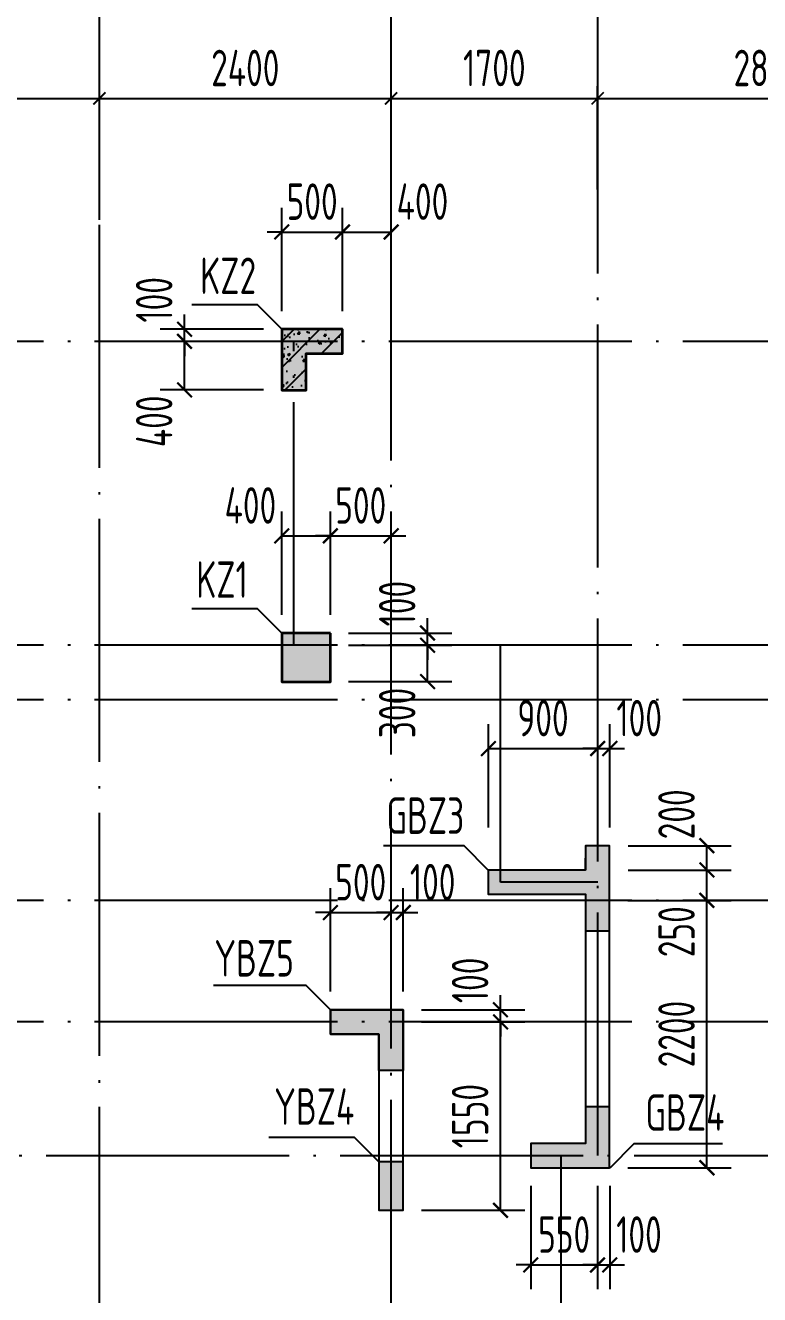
# Model space of a CAD drawing. Extents: x 826826 to 1642106, y -156213 to 399140.
# Drawn here: x 1177667 to 1183710, y 264753 to 275197 of the extents above; entities that cross this region are included whole.
import ezdxf
from ezdxf.enums import TextEntityAlignment as Align

# ---------------------------------------------------------------- set-up
doc = ezdxf.new("R2010")
doc.units = 0
doc.header["$LTSCALE"] = 1000
doc.linetypes.add('DOTE', pattern=[2.42, 2, -0.2, 0.02, -0.2])
doc.layers.get('0').update_dxf_attribs({"linetype": 'CONTINUOUS'})
doc.layers.get('DEFPOINTS').update_dxf_attribs({"linetype": 'CONTINUOUS'})
for name, color, linetype in [('A-AXIS', 1, 'CONTINUOUS'), ('A-DOTE', 10, 'DOTE'), ('S-Q墙实线', 6, 'CONTINUOUS'), ('S-Q墙标注', 3, 'CONTINUOUS'), ('S-X详图填充', 252, 'CONTINUOUS'), ('S-X详图实线', 4, 'CONTINUOUS'), ('S-Y一般标注', 3, 'CONTINUOUS'), ('S-Z柱填充', 252, 'CONTINUOUS'), ('S-Z柱实线', 6, 'CONTINUOUS'), ('S-Z柱编号', 6, 'CONTINUOUS')]:
    doc.layers.add(name, color=color, linetype=linetype)
doc.styles.add('TSSD_DIMENSION', font='Tssdeng.shx', dxfattribs={"width": 0.7, "bigfont": 'tssdchn.shx'})
doc.styles.add('TSSD_REIN', font='tssdeng.shx', dxfattribs={"width": 0.7, "height": 300, "bigfont": 'tssdchn.shx'})
doc.styles.add('结构文字', font='zstxt.shx', dxfattribs={"width": 0.7, "bigfont": 'zshz.shx'})
doc.dimstyles.new('STRUCK', dxfattribs={"dimtxt": 400, "dimasz": 121, "dimexe": 200, "dimexo": 150, "dimgap": 115, "dimtad": 1, "dimdec": 0, "dimdsep": 46, "dimtxsty": '结构文字', "dimblk": 'ARCHTICK', "dimcen": 400, "dimclrd": 3, "dimclre": 3, "dimclrt": 7, "dimadec": 0, "dimazin": 0, "dimtfac": 1, "dimtdec": 0, "dimtix": 1, "dimtmove": 2, "dimatfit": 3, "dimldrblk": '_DIMX', "dimfxl": 0, "dimtolj": 1, "dimtzin": 0, "dimarcsym": 0})
doc.dimstyles.new('TSSD_100_100$0', dxfattribs={"dimtxt": 300, "dimasz": 80, "dimexe": 100, "dimexo": 250, "dimgap": 100, "dimtad": 1, "dimdec": 0, "dimzin": 0, "dimdsep": 46, "dimtxsty": 'TSSD_DIMENSION', "dimblk": 'ARCHTICK', "dimcen": 0, "dimdle": 100, "dimclrd": 3, "dimclre": 3, "dimclrt": 7, "dimadec": 0, "dimazin": 0, "dimtfac": 1, "dimtdec": 0, "dimtix": 1, "dimtmove": 2, "dimatfit": 3, "dimldrblk": 'ARCHTICK', "dimfxl": 0, "dimtolj": 1, "dimtzin": 0, "dimarcsym": 0})

# ---------------------------------------------------------------- blocks, each defined once
blk = doc.blocks.new('_ArchTick')
at = {"color": 0, "linetype": 'ByBlock', "const_width": 0.15}
blk.add_lwpolyline([(-0.5, -0.5), (0.5, 0.5)], dxfattribs=at)
blk = doc.blocks.new('*D50')
at = {"layer": 'DEFPOINTS', "color": 0}
for p in [(747421, 350782), (745521, 349782), (747421, 349782)]:
    blk.add_point(p, dxfattribs=at)
at = {"layer": 'S-Y一般标注', "color": 0, "lineweight": -2}
for p, q in [((745521, 350032), (745521, 350882)), ((747421, 350032), (747421, 350882)), ((745421, 350782), (747521, 350782))]:
    blk.add_line(p, q, dxfattribs=at)
at = {"layer": 'S-Y一般标注', "color": 0, "lineweight": -2, "xscale": 100, "yscale": 100, "zscale": 100, "rotation": 180}
blk.add_blockref('_ArchTick', (745521, 350782), dxfattribs=at)
at = {"layer": 'S-Y一般标注', "color": 0, "lineweight": -2, "xscale": 100, "yscale": 100, "zscale": 100}
blk.add_blockref('_ArchTick', (747421, 350782), dxfattribs=at)
at = {"layer": 'S-Y一般标注', "color": 7, "insert": (746471, 351032), "char_height": 300, "attachment_point": 5, "style": 'TSSD_DIMENSION'}
blk.add_mtext('\\A1;1900', dxfattribs=at)
blk = doc.blocks.new('*D51')
at = {"layer": 'DEFPOINTS', "color": 0}
for p in [(749821, 350782), (747421, 349782), (749821, 349782)]:
    blk.add_point(p, dxfattribs=at)
at = {"layer": 'S-Y一般标注', "color": 0, "lineweight": -2}
for p, q in [((747421, 350032), (747421, 350882)), ((749821, 350032), (749821, 350882)), ((747321, 350782), (749921, 350782))]:
    blk.add_line(p, q, dxfattribs=at)
at = {"layer": 'S-Y一般标注', "color": 0, "lineweight": -2, "xscale": 100, "yscale": 100, "zscale": 100, "rotation": 180}
blk.add_blockref('_ArchTick', (747421, 350782), dxfattribs=at)
at = {"layer": 'S-Y一般标注', "color": 0, "lineweight": -2, "xscale": 100, "yscale": 100, "zscale": 100}
blk.add_blockref('_ArchTick', (749821, 350782), dxfattribs=at)
at = {"layer": 'S-Y一般标注', "color": 7, "insert": (748621, 351032), "char_height": 300, "attachment_point": 5, "style": 'TSSD_DIMENSION'}
blk.add_mtext('\\A1;2400', dxfattribs=at)
blk = doc.blocks.new('*D52')
at = {"layer": 'DEFPOINTS', "color": 0}
for p in [(751521, 350782), (749821, 349782), (751521, 349782)]:
    blk.add_point(p, dxfattribs=at)
at = {"layer": 'S-Y一般标注', "color": 0, "lineweight": -2}
for p, q in [((749821, 350032), (749821, 350882)), ((751521, 350032), (751521, 350882)), ((749721, 350782), (751621, 350782))]:
    blk.add_line(p, q, dxfattribs=at)
at = {"layer": 'S-Y一般标注', "color": 0, "lineweight": -2, "xscale": 100, "yscale": 100, "zscale": 100, "rotation": 180}
blk.add_blockref('_ArchTick', (749821, 350782), dxfattribs=at)
at = {"layer": 'S-Y一般标注', "color": 0, "lineweight": -2, "xscale": 100, "yscale": 100, "zscale": 100}
blk.add_blockref('_ArchTick', (751521, 350782), dxfattribs=at)
at = {"layer": 'S-Y一般标注', "color": 7, "insert": (750671, 351032), "char_height": 300, "attachment_point": 5, "style": 'TSSD_DIMENSION'}
blk.add_mtext('\\A1;1700', dxfattribs=at)
blk = doc.blocks.new('*D53')
at = {"layer": 'DEFPOINTS', "color": 0}
for p in [(754321, 350782), (751521, 349782), (754321, 349782)]:
    blk.add_point(p, dxfattribs=at)
at = {"layer": 'S-Y一般标注', "color": 0, "lineweight": -2}
for p, q in [((751521, 350032), (751521, 350882)), ((754321, 350032), (754321, 350882)), ((751421, 350782), (754421, 350782))]:
    blk.add_line(p, q, dxfattribs=at)
at = {"layer": 'S-Y一般标注', "color": 0, "lineweight": -2, "xscale": 100, "yscale": 100, "zscale": 100, "rotation": 180}
blk.add_blockref('_ArchTick', (751521, 350782), dxfattribs=at)
at = {"layer": 'S-Y一般标注', "color": 0, "lineweight": -2, "xscale": 100, "yscale": 100, "zscale": 100}
blk.add_blockref('_ArchTick', (754321, 350782), dxfattribs=at)
at = {"layer": 'S-Y一般标注', "color": 7, "insert": (752921, 351032), "char_height": 300, "attachment_point": 5, "style": 'TSSD_DIMENSION'}
blk.add_mtext('\\A1;2800', dxfattribs=at)
blk = doc.blocks.new('*D333')
at = {"layer": 'DEFPOINTS', "color": 0}
for p in [(1180777, 266997), (1181577, 266997), (1180777, 265447)]:
    blk.add_point(p, dxfattribs=at)
at = {"layer": 'S-Q墙标注', "color": 3, "lineweight": -2}
for p, q in [((1180927, 266997), (1181777, 266997)), ((1181577, 265447), (1181577, 266997)), ((1180927, 265447), (1181777, 265447))]:
    blk.add_line(p, q, dxfattribs=at)
at = {"layer": 'S-Q墙标注', "color": 3, "lineweight": -2, "xscale": 121, "yscale": 121, "zscale": 121}
for p, rotation in [((1181577, 266997), 90), ((1181577, 265447), 270)]:
    blk.add_blockref('_ArchTick', p, dxfattribs=dict(at, rotation=rotation))
at = {"layer": 'S-Q墙标注', "color": 7, "insert": (1181327, 266222), "char_height": 300, "attachment_point": 5, "rotation": 90, "style": 'TSSD_REIN'}
blk.add_mtext('\\A1;1550', dxfattribs=at)
blk = doc.blocks.new('_DIMX')
blk.add_line((-150, 0), (150, 0))
at = {"const_width": 50}
blk.add_lwpolyline([(-70, -70), (70, 70)], dxfattribs=at)
blk = doc.blocks.new('*D334')
at = {"layer": 'DEFPOINTS', "color": 0}
for p in [(1180777, 267097), (1181577, 267097), (1180777, 266997)]:
    blk.add_point(p, dxfattribs=at)
at = {"layer": 'S-Q墙标注', "color": 3, "lineweight": -2}
for p, q in [((1181577, 267097), (1181577, 267218)), ((1180927, 267097), (1181777, 267097)), ((1181577, 266997), (1181577, 267097)), ((1180927, 266997), (1181777, 266997)), ((1181577, 266997), (1181577, 266876))]:
    blk.add_line(p, q, dxfattribs=at)
at = {"layer": 'S-Q墙标注', "color": 3, "lineweight": -2, "xscale": 121, "yscale": 121, "zscale": 121}
for p, rotation in [((1181577, 267097), 270), ((1181577, 266997), 90)]:
    blk.add_blockref('_ArchTick', p, dxfattribs=dict(at, rotation=rotation))
at = {"layer": 'S-Q墙标注', "color": 7, "insert": (1181327, 267339), "char_height": 300, "attachment_point": 5, "rotation": 90, "style": 'TSSD_REIN'}
blk.add_mtext('\\A1;100', dxfattribs=at)
blk = doc.blocks.new('*D335')
at = {"layer": 'DEFPOINTS', "color": 0}
for p in [(1180677, 267897), (1180177, 267097), (1180677, 267097)]:
    blk.add_point(p, dxfattribs=at)
at = {"layer": 'S-Q墙标注', "color": 3, "lineweight": -2}
for p, q in [((1180177, 267247), (1180177, 268097)), ((1180677, 267247), (1180677, 268097)), ((1180177, 267897), (1180056, 267897)), ((1180177, 267897), (1180677, 267897)), ((1180677, 267897), (1180798, 267897))]:
    blk.add_line(p, q, dxfattribs=at)
at = {"layer": 'S-Q墙标注', "color": 3, "lineweight": -2, "xscale": 121, "yscale": 121, "zscale": 121}
blk.add_blockref('_ArchTick', (1180177, 267897), dxfattribs=at)
at = {"layer": 'S-Q墙标注', "color": 3, "lineweight": -2, "xscale": 121, "yscale": 121, "zscale": 121, "rotation": 180}
blk.add_blockref('_ArchTick', (1180677, 267897), dxfattribs=at)
at = {"layer": 'S-Q墙标注', "color": 7, "insert": (1180427, 268147), "char_height": 300, "attachment_point": 5, "style": 'TSSD_REIN'}
blk.add_mtext('\\A1;500', dxfattribs=at)
blk = doc.blocks.new('*D336')
at = {"layer": 'DEFPOINTS', "color": 0}
for p in [(1180777, 267897), (1180677, 267097), (1180777, 267097)]:
    blk.add_point(p, dxfattribs=at)
at = {"layer": 'S-Q墙标注', "color": 3, "lineweight": -2}
for p, q in [((1180677, 267247), (1180677, 268097)), ((1180777, 267247), (1180777, 268097)), ((1180677, 267897), (1180556, 267897)), ((1180677, 267897), (1180777, 267897)), ((1180777, 267897), (1180898, 267897))]:
    blk.add_line(p, q, dxfattribs=at)
at = {"layer": 'S-Q墙标注', "color": 3, "lineweight": -2, "xscale": 121, "yscale": 121, "zscale": 121}
blk.add_blockref('_ArchTick', (1180677, 267897), dxfattribs=at)
at = {"layer": 'S-Q墙标注', "color": 3, "lineweight": -2, "xscale": 121, "yscale": 121, "zscale": 121, "rotation": 180}
blk.add_blockref('_ArchTick', (1180777, 267897), dxfattribs=at)
at = {"layer": 'S-Q墙标注', "color": 7, "insert": (1181019, 268147), "char_height": 300, "attachment_point": 5, "style": 'TSSD_REIN'}
blk.add_mtext('\\A1;100', dxfattribs=at)
blk = doc.blocks.new('*D337')
at = {"layer": 'DEFPOINTS', "color": 0}
for p in [(1182476, 267997), (1183276, 267997), (1182476, 265797)]:
    blk.add_point(p, dxfattribs=at)
at = {"layer": 'S-Q墙标注', "color": 3, "lineweight": -2}
for p, q in [((1182626, 267997), (1183476, 267997)), ((1183276, 265797), (1183276, 267997)), ((1182626, 265797), (1183476, 265797))]:
    blk.add_line(p, q, dxfattribs=at)
at = {"layer": 'S-Q墙标注', "color": 3, "lineweight": -2, "xscale": 121, "yscale": 121, "zscale": 121}
for p, rotation in [((1183276, 267997), 90), ((1183276, 265797), 270)]:
    blk.add_blockref('_ArchTick', p, dxfattribs=dict(at, rotation=rotation))
at = {"layer": 'S-Q墙标注', "color": 7, "insert": (1183026, 266897), "char_height": 300, "attachment_point": 5, "rotation": 90, "style": 'TSSD_REIN'}
blk.add_mtext('\\A1;2200', dxfattribs=at)
blk = doc.blocks.new('*D338')
at = {"layer": 'DEFPOINTS', "color": 0}
for p in [(1182477, 268447), (1183276, 268447), (1182477, 268247)]:
    blk.add_point(p, dxfattribs=at)
at = {"layer": 'S-Q墙标注', "color": 3, "lineweight": -2}
for p, q in [((1182627, 268447), (1183476, 268447)), ((1183276, 268247), (1183276, 268447)), ((1182627, 268247), (1183476, 268247))]:
    blk.add_line(p, q, dxfattribs=at)
at = {"layer": 'S-Q墙标注', "color": 3, "lineweight": -2, "xscale": 121, "yscale": 121, "zscale": 121}
for p, rotation in [((1183276, 268447), 90), ((1183276, 268247), 270)]:
    blk.add_blockref('_ArchTick', p, dxfattribs=dict(at, rotation=rotation))
at = {"layer": 'S-Q墙标注', "color": 7, "insert": (1183026, 268705), "char_height": 300, "attachment_point": 5, "rotation": 90, "style": 'TSSD_REIN'}
blk.add_mtext('\\A1;200', dxfattribs=at)
blk = doc.blocks.new('*D339')
at = {"layer": 'DEFPOINTS', "color": 0}
for p in [(1182377, 269247), (1181478, 268447), (1182377, 268447)]:
    blk.add_point(p, dxfattribs=at)
at = {"layer": 'S-Q墙标注', "color": 3, "lineweight": -2}
for p, q in [((1181478, 268597), (1181478, 269447)), ((1182377, 268597), (1182377, 269447)), ((1181478, 269247), (1182377, 269247))]:
    blk.add_line(p, q, dxfattribs=at)
at = {"layer": 'S-Q墙标注', "color": 3, "lineweight": -2, "xscale": 121, "yscale": 121, "zscale": 121, "rotation": 180}
blk.add_blockref('_ArchTick', (1181478, 269247), dxfattribs=at)
at = {"layer": 'S-Q墙标注', "color": 3, "lineweight": -2, "xscale": 121, "yscale": 121, "zscale": 121}
blk.add_blockref('_ArchTick', (1182377, 269247), dxfattribs=at)
at = {"layer": 'S-Q墙标注', "color": 7, "insert": (1181927, 269497), "char_height": 300, "attachment_point": 5, "style": 'TSSD_REIN'}
blk.add_mtext('\\A1;900', dxfattribs=at)
blk = doc.blocks.new('*D340')
at = {"layer": 'DEFPOINTS', "color": 0}
for p in [(1182477, 269247), (1182377, 268447), (1182477, 268447)]:
    blk.add_point(p, dxfattribs=at)
at = {"layer": 'S-Q墙标注', "color": 3, "lineweight": -2}
for p, q in [((1182377, 268597), (1182377, 269447)), ((1182477, 268597), (1182477, 269447)), ((1182377, 269247), (1182256, 269247)), ((1182377, 269247), (1182477, 269247)), ((1182477, 269247), (1182598, 269247))]:
    blk.add_line(p, q, dxfattribs=at)
at = {"layer": 'S-Q墙标注', "color": 3, "lineweight": -2, "xscale": 121, "yscale": 121, "zscale": 121}
blk.add_blockref('_ArchTick', (1182377, 269247), dxfattribs=at)
at = {"layer": 'S-Q墙标注', "color": 3, "lineweight": -2, "xscale": 121, "yscale": 121, "zscale": 121, "rotation": 180}
blk.add_blockref('_ArchTick', (1182477, 269247), dxfattribs=at)
at = {"layer": 'S-Q墙标注', "color": 7, "insert": (1182719, 269497), "char_height": 300, "attachment_point": 5, "style": 'TSSD_REIN'}
blk.add_mtext('\\A1;100', dxfattribs=at)
blk = doc.blocks.new('*D341')
at = {"layer": 'DEFPOINTS', "color": 0}
for p in [(1182376, 265797), (1182476, 265797), (1182476, 264997)]:
    blk.add_point(p, dxfattribs=at)
at = {"layer": 'S-Q墙标注', "color": 3, "lineweight": -2}
for p, q in [((1182376, 265647), (1182376, 264797)), ((1182476, 265647), (1182476, 264797)), ((1182376, 264997), (1182255, 264997)), ((1182376, 264997), (1182476, 264997)), ((1182476, 264997), (1182597, 264997))]:
    blk.add_line(p, q, dxfattribs=at)
at = {"layer": 'S-Q墙标注', "color": 3, "lineweight": -2, "xscale": 121, "yscale": 121, "zscale": 121}
blk.add_blockref('_ArchTick', (1182376, 264997), dxfattribs=at)
at = {"layer": 'S-Q墙标注', "color": 3, "lineweight": -2, "xscale": 121, "yscale": 121, "zscale": 121, "rotation": 180}
blk.add_blockref('_ArchTick', (1182476, 264997), dxfattribs=at)
at = {"layer": 'S-Q墙标注', "color": 7, "insert": (1182717, 265247), "char_height": 300, "attachment_point": 5, "style": 'TSSD_REIN'}
blk.add_mtext('\\A1;100', dxfattribs=at)
blk = doc.blocks.new('*D342')
at = {"layer": 'DEFPOINTS', "color": 0}
for p in [(1181826, 265797), (1182376, 265797), (1182376, 264997)]:
    blk.add_point(p, dxfattribs=at)
at = {"layer": 'S-Q墙标注', "color": 3, "lineweight": -2}
for p, q in [((1181826, 265647), (1181826, 264797)), ((1182376, 265647), (1182376, 264797)), ((1181826, 264997), (1181705, 264997)), ((1181826, 264997), (1182376, 264997)), ((1182376, 264997), (1182497, 264997))]:
    blk.add_line(p, q, dxfattribs=at)
at = {"layer": 'S-Q墙标注', "color": 3, "lineweight": -2, "xscale": 121, "yscale": 121, "zscale": 121}
blk.add_blockref('_ArchTick', (1181826, 264997), dxfattribs=at)
at = {"layer": 'S-Q墙标注', "color": 3, "lineweight": -2, "xscale": 121, "yscale": 121, "zscale": 121, "rotation": 180}
blk.add_blockref('_ArchTick', (1182376, 264997), dxfattribs=at)
at = {"layer": 'S-Q墙标注', "color": 7, "insert": (1182101, 265247), "char_height": 300, "attachment_point": 5, "style": 'TSSD_REIN'}
blk.add_mtext('\\A1;550', dxfattribs=at)
blk = doc.blocks.new('*D812')
at = {"layer": 'DEFPOINTS', "color": 0}
for p in [(1178977, 272697), (1179777, 272697), (1179777, 272597)]:
    blk.add_point(p, dxfattribs=at)
at = {"layer": 'S-Q墙标注', "color": 3, "lineweight": -2}
for p, q in [((1178977, 272697), (1178977, 272818)), ((1179627, 272697), (1178777, 272697)), ((1178977, 272597), (1178977, 272697)), ((1179627, 272597), (1178777, 272597)), ((1178977, 272597), (1178977, 272476))]:
    blk.add_line(p, q, dxfattribs=at)
at = {"layer": 'S-Q墙标注', "color": 3, "lineweight": -2, "xscale": 121, "yscale": 121, "zscale": 121}
for p, rotation in [((1178977, 272697), 270), ((1178977, 272597), 90)]:
    blk.add_blockref('_ArchTick', p, dxfattribs=dict(at, rotation=rotation))
at = {"layer": 'S-Q墙标注', "color": 7, "insert": (1178727, 272939), "char_height": 300, "attachment_point": 5, "rotation": 90, "style": 'TSSD_REIN'}
blk.add_mtext('\\A1;100', dxfattribs=at)
blk = doc.blocks.new('*D813')
at = {"layer": 'DEFPOINTS', "color": 0}
for p in [(1178977, 272597), (1179777, 272597), (1179777, 272197)]:
    blk.add_point(p, dxfattribs=at)
at = {"layer": 'S-Q墙标注', "color": 3, "lineweight": -2}
for p, q in [((1179627, 272597), (1178777, 272597)), ((1178977, 272197), (1178977, 272597)), ((1179627, 272197), (1178777, 272197))]:
    blk.add_line(p, q, dxfattribs=at)
at = {"layer": 'S-Q墙标注', "color": 3, "lineweight": -2, "xscale": 121, "yscale": 121, "zscale": 121}
for p, rotation in [((1178977, 272597), 90), ((1178977, 272197), 270)]:
    blk.add_blockref('_ArchTick', p, dxfattribs=dict(at, rotation=rotation))
at = {"layer": 'S-Q墙标注', "color": 7, "insert": (1178727, 271939), "char_height": 300, "attachment_point": 5, "rotation": 90, "style": 'TSSD_REIN'}
blk.add_mtext('\\A1;400', dxfattribs=at)
blk = doc.blocks.new('*D814')
at = {"layer": 'DEFPOINTS', "color": 0}
for p in [(1180277, 273497), (1179777, 272697), (1180277, 272697)]:
    blk.add_point(p, dxfattribs=at)
at = {"layer": 'S-Q墙标注', "color": 3, "lineweight": -2}
for p, q in [((1179777, 272847), (1179777, 273697)), ((1180277, 272847), (1180277, 273697)), ((1179777, 273497), (1179656, 273497)), ((1179777, 273497), (1180277, 273497)), ((1180277, 273497), (1180398, 273497))]:
    blk.add_line(p, q, dxfattribs=at)
at = {"layer": 'S-Q墙标注', "color": 3, "lineweight": -2, "xscale": 121, "yscale": 121, "zscale": 121}
blk.add_blockref('_ArchTick', (1179777, 273497), dxfattribs=at)
at = {"layer": 'S-Q墙标注', "color": 3, "lineweight": -2, "xscale": 121, "yscale": 121, "zscale": 121, "rotation": 180}
blk.add_blockref('_ArchTick', (1180277, 273497), dxfattribs=at)
at = {"layer": 'S-Q墙标注', "color": 7, "insert": (1180027, 273747), "char_height": 300, "attachment_point": 5, "style": 'TSSD_REIN'}
blk.add_mtext('\\A1;500', dxfattribs=at)
blk = doc.blocks.new('*D827')
at = {"layer": 'DEFPOINTS', "color": 0}
for p in [(1180677, 273497), (1180277, 272697), (1180677, 272697)]:
    blk.add_point(p, dxfattribs=at)
at = {"layer": 'S-Q墙标注', "color": 3, "lineweight": -2}
for p, q in [((1180277, 272847), (1180277, 273697)), ((1180677, 272847), (1180677, 273697)), ((1180277, 273497), (1180677, 273497))]:
    blk.add_line(p, q, dxfattribs=at)
at = {"layer": 'S-Q墙标注', "color": 3, "lineweight": -2, "xscale": 121, "yscale": 121, "zscale": 121, "rotation": 180}
blk.add_blockref('_ArchTick', (1180277, 273497), dxfattribs=at)
at = {"layer": 'S-Q墙标注', "color": 3, "lineweight": -2, "xscale": 121, "yscale": 121, "zscale": 121}
blk.add_blockref('_ArchTick', (1180677, 273497), dxfattribs=at)
at = {"layer": 'S-Q墙标注', "color": 7, "insert": (1180935, 273747), "char_height": 300, "attachment_point": 5, "style": 'TSSD_REIN'}
blk.add_mtext('\\A1;400', dxfattribs=at)
blk = doc.blocks.new('*D835')
at = {"layer": 'DEFPOINTS', "color": 0}
for p in [(1180177, 270197), (1180977, 270197), (1180177, 270097)]:
    blk.add_point(p, dxfattribs=at)
at = {"layer": 'S-Q墙标注', "color": 3, "lineweight": -2}
for p, q in [((1180977, 270197), (1180977, 270318)), ((1180327, 270197), (1181177, 270197)), ((1180977, 270097), (1180977, 270197)), ((1180327, 270097), (1181177, 270097)), ((1180977, 270097), (1180977, 269976))]:
    blk.add_line(p, q, dxfattribs=at)
at = {"layer": 'S-Q墙标注', "color": 3, "lineweight": -2, "xscale": 121, "yscale": 121, "zscale": 121}
for p, rotation in [((1180977, 270197), 270), ((1180977, 270097), 90)]:
    blk.add_blockref('_ArchTick', p, dxfattribs=dict(at, rotation=rotation))
at = {"layer": 'S-Q墙标注', "color": 7, "insert": (1180727, 270439), "char_height": 300, "attachment_point": 5, "rotation": 90, "style": 'TSSD_REIN'}
blk.add_mtext('\\A1;100', dxfattribs=at)
blk = doc.blocks.new('*D836')
at = {"layer": 'DEFPOINTS', "color": 0}
for p in [(1180177, 270097), (1180977, 270097), (1180177, 269797)]:
    blk.add_point(p, dxfattribs=at)
at = {"layer": 'S-Q墙标注', "color": 3, "lineweight": -2}
for p, q in [((1180327, 270097), (1181177, 270097)), ((1180977, 269797), (1180977, 270097)), ((1180327, 269797), (1181177, 269797))]:
    blk.add_line(p, q, dxfattribs=at)
at = {"layer": 'S-Q墙标注', "color": 3, "lineweight": -2, "xscale": 121, "yscale": 121, "zscale": 121}
for p, rotation in [((1180977, 270097), 90), ((1180977, 269797), 270)]:
    blk.add_blockref('_ArchTick', p, dxfattribs=dict(at, rotation=rotation))
at = {"layer": 'S-Q墙标注', "color": 7, "insert": (1180727, 269539), "char_height": 300, "attachment_point": 5, "rotation": 90, "style": 'TSSD_REIN'}
blk.add_mtext('\\A1;300', dxfattribs=at)
blk = doc.blocks.new('*D837')
at = {"layer": 'DEFPOINTS', "color": 0}
for p in [(1180177, 270997), (1179777, 270197), (1180177, 270197)]:
    blk.add_point(p, dxfattribs=at)
at = {"layer": 'S-Q墙标注', "color": 3, "lineweight": -2}
for p, q in [((1179777, 270347), (1179777, 271197)), ((1180177, 270347), (1180177, 271197)), ((1179777, 270997), (1180177, 270997))]:
    blk.add_line(p, q, dxfattribs=at)
at = {"layer": 'S-Q墙标注', "color": 3, "lineweight": -2, "xscale": 121, "yscale": 121, "zscale": 121, "rotation": 180}
blk.add_blockref('_ArchTick', (1179777, 270997), dxfattribs=at)
at = {"layer": 'S-Q墙标注', "color": 3, "lineweight": -2, "xscale": 121, "yscale": 121, "zscale": 121}
blk.add_blockref('_ArchTick', (1180177, 270997), dxfattribs=at)
at = {"layer": 'S-Q墙标注', "color": 7, "insert": (1179519, 271247), "char_height": 300, "attachment_point": 5, "style": 'TSSD_REIN'}
blk.add_mtext('\\A1;400', dxfattribs=at)
blk = doc.blocks.new('*D841')
at = {"layer": 'DEFPOINTS', "color": 0}
for p in [(1180677, 270997), (1180177, 270197), (1180677, 270197)]:
    blk.add_point(p, dxfattribs=at)
at = {"layer": 'S-Q墙标注', "color": 3, "lineweight": -2}
for p, q in [((1180177, 270347), (1180177, 271197)), ((1180677, 270347), (1180677, 271197)), ((1180177, 270997), (1180056, 270997)), ((1180177, 270997), (1180677, 270997)), ((1180677, 270997), (1180798, 270997))]:
    blk.add_line(p, q, dxfattribs=at)
at = {"layer": 'S-Q墙标注', "color": 3, "lineweight": -2, "xscale": 121, "yscale": 121, "zscale": 121}
blk.add_blockref('_ArchTick', (1180177, 270997), dxfattribs=at)
at = {"layer": 'S-Q墙标注', "color": 3, "lineweight": -2, "xscale": 121, "yscale": 121, "zscale": 121, "rotation": 180}
blk.add_blockref('_ArchTick', (1180677, 270997), dxfattribs=at)
at = {"layer": 'S-Q墙标注', "color": 7, "insert": (1180427, 271247), "char_height": 300, "attachment_point": 5, "style": 'TSSD_REIN'}
blk.add_mtext('\\A1;500', dxfattribs=at)
blk = doc.blocks.new('*D2475')
at = {"layer": 'DEFPOINTS', "color": 0}
for p in [(1182477, 268247), (1183276, 268247), (1182476, 267997)]:
    blk.add_point(p, dxfattribs=at)
at = {"layer": 'S-Q墙标注', "color": 3, "lineweight": -2}
for p, q in [((1182627, 268247), (1183476, 268247)), ((1183276, 267997), (1183276, 268247)), ((1182626, 267997), (1183476, 267997))]:
    blk.add_line(p, q, dxfattribs=at)
at = {"layer": 'S-Q墙标注', "color": 3, "lineweight": -2, "xscale": 121, "yscale": 121, "zscale": 121}
for p, rotation in [((1183276, 268247), 90), ((1183276, 267997), 270)]:
    blk.add_blockref('_ArchTick', p, dxfattribs=dict(at, rotation=rotation))
at = {"layer": 'S-Q墙标注', "color": 7, "insert": (1183026, 267739), "char_height": 300, "attachment_point": 5, "rotation": 90, "style": 'TSSD_REIN'}
blk.add_mtext('\\A1;250', dxfattribs=at)
blk = doc.blocks.new('20210801.08473688')
at = {"layer": 'A-AXIS'}
for p, q in [((11000, 19800), (11000, 22300)), ((13400, 19800), (13400, 22300)), ((15100, 19800), (15100, 22300))]:
    blk.add_line(p, q, dxfattribs=at)
at = {"layer": 'A-DOTE'}
for p, q in [((11000, 10500), (11000, 19800)), ((13400, 3300), (13400, 19800)), ((15100, 12100), (15100, 19800)), ((54100, 18800), (3300, 18800)), ((12600, 16300), (12600, 18800)), ((54100, 16300), (3300, 16300)), ((14300, 14350), (14300, 16300)), ((54100, 15850), (3300, 15850)), ((15100, 14350), (14300, 14350)), ((54100, 14200), (3300, 14200)), ((54100, 13200), (3300, 13200)), ((3300, 12100), (54100, 12100)), ((14800, 10200), (14800, 12100))]:
    blk.add_line(p, q, dxfattribs=at)
at = {"layer": 'S-Y一般标注'}
for p1, p2, picture, middle in [((9100, 19800), (11000, 19800), '*D50', (10050, 21050)), ((11000, 19800), (13400, 19800), '*D51', (12200, 21050)), ((13400, 19800), (15100, 19800), '*D52', (14250, 21050)), ((15100, 19800), (17900, 19800), '*D53', (16500, 21050))]:
    dim = blk.add_aligned_dim(p1=p1, p2=p2, distance=1000, dimstyle='TSSD_100_100$0', override={"dimasz": 100, "dimclrd": 0, "dimclre": 0}, dxfattribs=at)
    dim.commit()
    dim.dimension.update_dxf_attribs({"geometry": picture, "text_midpoint": middle, "insert": (-736421.3, -329982)})

msp = doc.modelspace()

# ---------------------------------------------------------------- hatches: boundary and pattern name
at = {"layer": 'S-X详图填充'}
h = msp.add_hatch(color=256, dxfattribs=at)
h.dxf.hatch_style = 1
h.paths.add_polyline_path([(1180277.05, 272696.82), (1179777.05, 272696.82), (1179777.05, 272196.82), (1179977.05, 272196.82), (1179977.05, 272496.82), (1180277.05, 272496.82)])
h = msp.add_hatch(color=256, dxfattribs=at)
h.dxf.hatch_style = 1
h.paths.add_polyline_path([(1180177.02, 270196.84), (1179777.02, 270196.84), (1179777.02, 269796.84), (1180177.02, 269796.84)])
h = msp.add_hatch(color=256, dxfattribs=at)
h.dxf.hatch_style = 1
h.paths.add_polyline_path([(1182275.57, 267746.81), (1182475.57, 267746.81), (1182475.57, 268446.82), (1182275.57, 268446.82), (1182274.84, 268246.81), (1181477.04, 268246.81), (1181477.04, 268046.81), (1182275.57, 268046.81)])
h = msp.add_hatch(color=256, dxfattribs=at)
h.dxf.hatch_style = 1
h.paths.add_polyline_path([(1180777.03, 266596.81), (1180577.03, 266596.81), (1180577.03, 266896.81), (1180177.03, 266896.81), (1180177.03, 267096.81), (1180777.03, 267096.81)])
h = msp.add_hatch(color=256, dxfattribs=at)
h.dxf.hatch_style = 1
h.paths.add_polyline_path([(1181825.56, 265996.81), (1181825.56, 265796.81), (1182475.57, 265796.81), (1182475.57, 266296.81), (1182275.57, 266296.81), (1182275.57, 265996.81)])
h = msp.add_hatch(color=256, dxfattribs=at)
h.dxf.hatch_style = 1
h.paths.add_polyline_path([(1180577.03, 265446.82), (1180777.03, 265446.82), (1180777.03, 265846.82), (1180577.03, 265846.82)])
at = {"layer": 'S-Z柱填充'}
h = msp.add_hatch(dxfattribs=at)
h.set_pattern_fill('ARMORED', color=256, scale=30, style=0)
h.set_pattern_definition([(50, (1156999.97, 116811.2), (215.17805, -18.82564), [22.5, -247.5]), (355, (1156999.97, 116811.2), (-41.6254, 225.65764), [18, -198]), (100.4514, (1157017.9, 116809.64), (173.55281, 206.83186), [19.12206, -210.34263]), (46.1842, (1156999.97, 116871.2), (320.1723, -49.6557), [33.75, -371.25]), (96.6356, (1157026.65, 116867.07), (280.3988, 292.23536), [28.6831, -315.5139]), (351.1842, (1156999.97, 116871.2), (280.3986, 292.2356), [27, -297]), (21, (1157029.97, 116856.2), (179.07212, -120.78567), [22.5, -247.5]), (326, (1157029.97, 116856.2), (72.9946, 217.545), [18, -198]), (71.4514, (1157044.9, 116846.14), (252.0668, 96.75915), [19.12206, -210.34263]), (37.5, (1156999.97, 116811.21), (3.647957, 99.868156), [0, -195.6, 0, -201, 0, -198.75]), (7.5, (1156999.97, 116811.21), (78.92086, 118.32351), [0, -114.6, 0, -191.1, 0, -75.75]), (327.5, (1156933.07, 116811.21), (160.14673, -6.76646), [0, -75, 0, -234, 0, -310.5]), (317.5, (1156903.07, 116811.21), (174.95585, 30.0315), [0, -97.5, 0, -155.4, 0, -220.5]), (45, (1156999.97, 116811.21), (-106.06602, 106.06602), [])])
h.paths.add_polyline_path([(1180277.04, 272696.82), (1179777.04, 272696.82), (1179777.04, 272196.82), (1179977.04, 272196.82), (1179977.04, 272496.82), (1180277.04, 272496.82)])

# ---------------------------------------------------------------- linework, layer by layer
at = {"layer": 'S-Q墙实线'}
msp.add_lwpolyline([(1182275.57, 268246.81), (1181477.04, 268246.81), (1181477.04, 268046.81), (1182275.57, 268046.81), (1182275.57, 265996.81), (1182077.04, 265996.81), (1181825.56, 265996.81), (1181825.56, 265796.81), (1182077.04, 265796.81), (1182475.57, 265796.81), (1182475.57, 268146.81), (1182475.57, 268446.82), (1182275.57, 268446.82), (1182275.57, 268246.81)], dxfattribs=at)
msp.add_lwpolyline([(1180777.03, 267096.81), (1180177.03, 267096.81), (1180177.03, 266896.81), (1180577.03, 266896.81), (1180577.03, 265896.81), (1180577.03, 265446.82), (1180777.03, 265446.82), (1180777.03, 265896.81)], close=True, dxfattribs=at)
at = {"layer": 'S-X详图实线'}
msp.add_lwpolyline([(1179977.05, 272196.82), (1179977.05, 272496.82), (1180277.05, 272496.82), (1180277.05, 272696.82), (1179777.05, 272696.82), (1179777.05, 272196.82), (1179977.05, 272196.82)], dxfattribs=at)
for points in [[(1180177.02, 270196.84), (1179777.02, 270196.84), (1179777.02, 269796.84), (1180177.02, 269796.84), (1180177.02, 270196.84)], [(1182275.57, 267746.81), (1182475.57, 267746.81), (1182475.57, 268446.82), (1182275.57, 268446.82), (1182274.84, 268246.81), (1181477.04, 268246.81), (1181477.04, 268046.81), (1182275.57, 268046.81), (1182275.57, 267746.81)], [(1180777.03, 266596.81), (1180577.03, 266596.81), (1180577.03, 266896.81), (1180177.03, 266896.81), (1180177.03, 267096.81), (1180777.03, 267096.81), (1180777.03, 266596.81)], [(1181825.56, 265996.81), (1181825.56, 265796.81), (1182475.57, 265796.81), (1182475.57, 266296.81), (1182275.57, 266296.81), (1182275.57, 265996.81), (1181825.56, 265996.81)], [(1180577.03, 265446.82), (1180777.03, 265446.82), (1180777.03, 265846.82), (1180577.03, 265846.82), (1180577.03, 265446.82)]]:
    msp.add_lwpolyline(points, close=True, dxfattribs=at)
at = {"layer": 'S-Z柱实线', "lineweight": 35}
for points in [[(1180277.04, 272696.82), (1179777.04, 272696.82), (1179777.04, 272196.82), (1179977.04, 272196.82), (1179977.04, 272496.82), (1180277.04, 272496.82), (1180277.04, 272696.82)], [(1180277.05, 272696.82), (1179777.05, 272696.82), (1179777.05, 272196.82), (1179977.05, 272196.82), (1179977.05, 272496.82), (1180277.05, 272496.82), (1180277.05, 272696.82)]]:
    msp.add_lwpolyline(points, dxfattribs=at)
msp.add_lwpolyline([(1180177.03, 270196.81), (1179777.03, 270196.81), (1179777.03, 269796.81), (1180177.03, 269796.81)], close=True, dxfattribs=at)
at = {"layer": 'S-Z柱编号', "color": 7}
for points in [[(1179777.06, 272696.81), (1179577.06, 272896.81), (1179038.11, 272896.81)], [(1179777.04, 270196.84), (1179577.04, 270396.84), (1179038.09, 270396.84)], [(1181477.04, 268246.81), (1181277.04, 268446.81), (1180615.43, 268446.81)], [(1180177.03, 267096.81), (1179977.03, 267296.81), (1179216.23, 267296.81)], [(1180577.03, 265846.82), (1180377.03, 266046.82), (1179669.65, 266046.82)], [(1182478.49, 265796.81), (1182678.49, 265996.81), (1183403.1, 265996.81)]]:
    msp.add_lwpolyline(points, dxfattribs=at)

# ---------------------------------------------------------------- block references
at = {"layer": 'S-Y一般标注'}
msp.add_blockref('20210801.08473688', (1167277.03, 253796.81), dxfattribs=at)

# ---------------------------------------------------------------- texts
at = {"layer": 'S-Z柱编号', "color": 7, "style": 'TSSD_REIN', "width": 0.7}
for s, p in [('KZ2', (1179105.52, 272896.81)), ('KZ1', (1179073.2, 270396.84)), ('GBZ3', (1180638.7, 268454.57)), ('YBZ5', (1179221.63, 267280.51)), ('YBZ4', (1179714.21, 266060.56)), ('GBZ4', (1182770.42, 266011.02))]:
    msp.add_text(s, height=300, dxfattribs=at).set_placement(p, align=Align.BOTTOM_LEFT)

# ---------------------------------------------------------------- dimensions: what is measured, and where the dimension line sits
at = {"layer": 'S-Q墙标注'}
for base, p1, p2, picture, middle in [((1180277.04, 273496.82), (1179777.04, 272696.82), (1180277.04, 272696.82), '*D814', (1180027.04, 273746.82)), ((1180677.03, 270996.81), (1180177.03, 270196.81), (1180677.03, 270196.81), '*D841', (1180427.03, 271246.81)), ((1182377.03, 269246.82), (1181477.51, 268446.82), (1182377.03, 268446.82), '*D339', (1181927.27, 269496.82)), ((1180677.02, 267896.81), (1180177.03, 267096.81), (1180677.02, 267096.81), '*D335', (1180427.03, 268146.81)), ((1182375.56, 264996.81), (1181825.56, 265796.81), (1182375.56, 265796.81), '*D342', (1182100.56, 265246.81))]:
    dim = msp.add_linear_dim(base=base, p1=p1, p2=p2, dimstyle='STRUCK', override={"dimtxt": 300, "dimgap": 100, "dimtxsty": 'TSSD_REIN'}, dxfattribs=at)
    dim.commit()
    dim.dimension.update_dxf_attribs({"geometry": picture, "text_midpoint": middle})
for base, p1, p2, picture, middle in [((1180677.03, 273496.82), (1180277.04, 272696.82), (1180677.03, 272696.82), '*D827', (1180935.11, 273746.82)), ((1180177.03, 270996.81), (1179777.03, 270196.81), (1180177.03, 270196.81), '*D837', (1179518.96, 271246.81)), ((1182477.04, 269246.82), (1182377.03, 268446.82), (1182477.04, 268446.82), '*D340', (1182718.97, 269496.82)), ((1180777.03, 267896.81), (1180677.02, 267096.81), (1180777.03, 267096.81), '*D336', (1181018.96, 268146.81)), ((1182475.57, 264996.81), (1182375.56, 265796.81), (1182475.57, 265796.81), '*D341', (1182717.5, 265246.81))]:
    dim = msp.add_linear_dim(base=base, p1=p1, p2=p2, dimstyle='STRUCK', override={"dimtxt": 300, "dimgap": 100, "dimtxsty": 'TSSD_REIN'}, dxfattribs=at)
    dim.commit()
    dim.dimension.update_dxf_attribs({"geometry": picture, "text_midpoint": middle, "dimtype": 160})
for base, p1, p2, picture, middle in [((1178977.04, 272696.82), (1179777.04, 272596.82), (1179777.04, 272696.82), '*D812', (1178727.04, 272938.74)), ((1178977.04, 272596.82), (1179777.04, 272196.82), (1179777.04, 272596.82), '*D813', (1178727.04, 271938.74)), ((1180977.03, 270196.81), (1180177.03, 270096.81), (1180177.03, 270196.81), '*D835', (1180727.03, 270438.74)), ((1180977.03, 270096.81), (1180177.03, 269796.81), (1180177.03, 270096.81), '*D836', (1180727.03, 269538.74)), ((1183275.57, 268446.82), (1182477.04, 268246.81), (1182477.04, 268446.82), '*D338', (1183025.57, 268704.89)), ((1183275.57, 268246.81), (1182475.57, 267996.81), (1182477.04, 268246.81), '*D2475', (1183025.57, 267738.74)), ((1181577.03, 267096.81), (1180777.03, 266996.81), (1180777.03, 267096.81), '*D334', (1181327.03, 267338.74))]:
    dim = msp.add_linear_dim(base=base, p1=p1, p2=p2, angle=90, dimstyle='STRUCK', override={"dimtxt": 300, "dimgap": 100, "dimtxsty": 'TSSD_REIN'}, dxfattribs=at)
    dim.commit()
    dim.dimension.update_dxf_attribs({"geometry": picture, "text_midpoint": middle, "dimtype": 160})
for base, p1, p2, picture, middle in [((1183275.57, 267996.81), (1182475.56, 265796.81), (1182475.57, 267996.81), '*D337', (1183025.57, 266896.81)), ((1181577.03, 266996.81), (1180777.03, 265446.82), (1180777.03, 266996.81), '*D333', (1181327.03, 266221.81))]:
    dim = msp.add_linear_dim(base=base, p1=p1, p2=p2, angle=90, dimstyle='STRUCK', override={"dimtxt": 300, "dimgap": 100, "dimtxsty": 'TSSD_REIN'}, dxfattribs=at)
    dim.commit()
    dim.dimension.update_dxf_attribs({"geometry": picture, "text_midpoint": middle})

doc.saveas('drawing.dxf')
